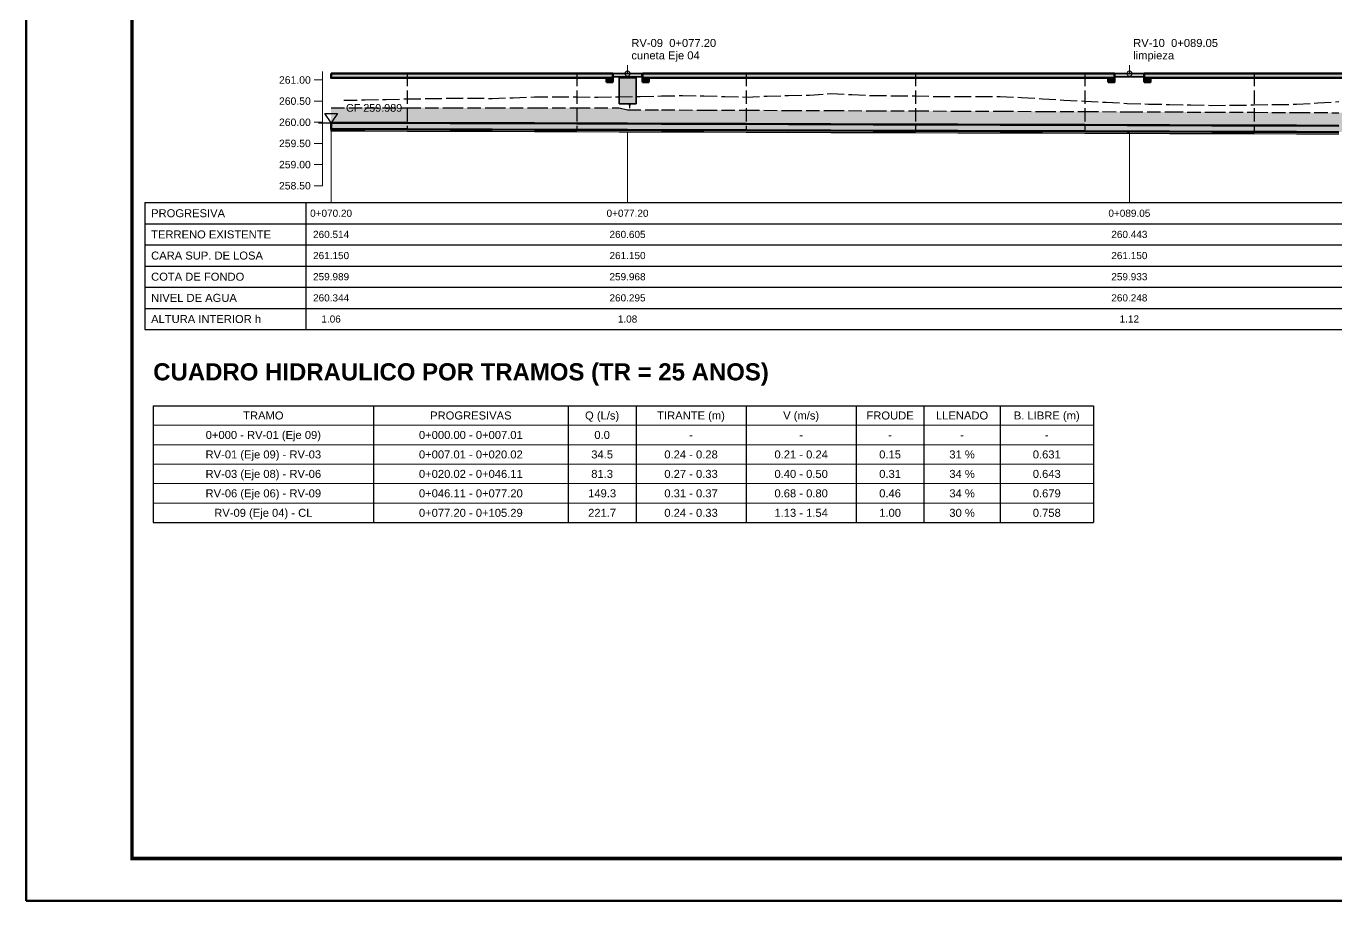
# Model space of a CAD drawing. Header units: metres. Extents: x 349122 to 349453, y 9281252 to 9281971.
# Drawn here: x 349342 to 349372.93, y 9281851.79 to 9281872.46 of the extents above; entities that cross this region are included whole.
import ezdxf
from ezdxf.enums import TextEntityAlignment as Align

# ---------------------------------------------------------------- set-up
doc = ezdxf.new("R2010")
doc.units = ezdxf.units.M
doc.header["$LTSCALE"] = 0.25
doc.linetypes.add('DASHED', pattern=[1.524, 1.27, -0.254])
for name, color, linetype, lineweight in [('AGUA', 150, 'DASHED', 25), ('CONCRETO', 250, 'CONTINUOUS', 50), ('CUNETA', 3, 'CONTINUOUS', 35), ('GRILLA', 9, 'CONTINUOUS', 13), ('LLAMADAS', 30, 'CONTINUOUS', 18), ('MARCO', 7, 'CONTINUOUS', 50), ('REGISTRO', 32, 'CONTINUOUS', 35), ('TERRENO', 7, 'CONTINUOUS', 30), ('TITULOS', 160, 'CONTINUOUS', 35)]:
    doc.layers.add(name, color=color, linetype=linetype, lineweight=lineweight)
for name, color, linetype, true_color in [('AGUA-RELLENO', 150, 'CONTINUOUS', 0xcde4f6), ('CONCRETO-ACHURADO', 8, 'CONTINUOUS', 0xe2e2e2), ('ISO-CUNETA', 94, 'CONTINUOUS', 0xa8d6a8), ('ISO-TAPA', 255, 'CONTINUOUS', 0xf8f4e6)]:
    doc.layers.add(name, color=color, linetype=linetype, true_color=true_color)
for name, color, linetype in [('FLUJO', 150, 'CONTINUOUS'), ('GUITARRA', 8, 'CONTINUOUS'), ('JUNTAS', 8, 'DASHED'), ('NIVELES', 7, 'CONTINUOUS'), ('SOLADO', 8, 'CONTINUOUS'), ('TERRENO-EXISTENTE', 8, 'DASHED'), ('TEXTOS', 7, 'CONTINUOUS')]:
    doc.layers.add(name, color=color, linetype=linetype)
doc.styles.get("Standard").update_dxf_attribs({"font": 'arial.ttf'})
doc.styles.add('TITULOS', font='arialbd.ttf')

# ---------------------------------------------------------------- blocks, each defined once
blk = doc.blocks.new('SIMB-NIVEL')
at = {"layer": 'NIVELES'}
blk.add_line((-3, 0), (3, 0), dxfattribs=at)
blk.add_lwpolyline([(0, 0), (-1.5, 2.2), (1.5, 2.2)], close=True, dxfattribs=at)

msp = doc.modelspace()

# ---------------------------------------------------------------- hatches: boundary and pattern name
at = {"layer": 'AGUA-RELLENO', "true_color": 0xcde4f6}
h = msp.add_hatch(color=7, dxfattribs=at)
h.dxf.hatch_style = 1
h.paths.add_polyline_path([(349349.2, 9281870.534), (349350, 9281870.533), (349351, 9281870.532), (349352, 9281870.531), (349353, 9281870.53), (349354, 9281870.529), (349355, 9281870.528), (349356, 9281870.528), (349356.2, 9281870.485), (349357, 9281870.482), (349358, 9281870.479), (349359, 9281870.475), (349360, 9281870.471), (349361, 9281870.467), (349362, 9281870.463), (349363, 9281870.459), (349364, 9281870.455), (349365, 9281870.451), (349366, 9281870.447), (349367, 9281870.443), (349368, 9281870.439), (349368.05, 9281870.438), (349369, 9281870.434), (349370, 9281870.43), (349371, 9281870.425), (349372, 9281870.42), (349373, 9281870.416), (349374, 9281870.411), (349375, 9281870.405), (349376, 9281870.4), (349377, 9281870.394), (349378, 9281870.388), (349379, 9281870.382), (349379.9, 9281870.375), (349380, 9281870.375), (349381, 9281870.367), (349382, 9281870.358), (349383, 9281870.347), (349384, 9281870.33), (349384.29, 9281870.315), (349384.291, 9281870.315), (349384.291, 9281870.074), (349384.29, 9281870.074), (349384, 9281870.075), (349383, 9281870.078), (349382, 9281870.081), (349381, 9281870.084), (349380, 9281870.087), (349379.9, 9281870.087), (349379, 9281870.09), (349378, 9281870.093), (349377, 9281870.096), (349376, 9281870.099), (349375, 9281870.102), (349374, 9281870.105), (349373, 9281870.108), (349372, 9281870.111), (349371, 9281870.114), (349370, 9281870.117), (349369, 9281870.12), (349368.05, 9281870.123), (349368, 9281870.123), (349367, 9281870.126), (349366, 9281870.129), (349365, 9281870.132), (349364, 9281870.135), (349363, 9281870.138), (349362, 9281870.141), (349361, 9281870.144), (349360, 9281870.147), (349359, 9281870.15), (349358, 9281870.153), (349357, 9281870.156), (349356.2, 9281870.158), (349356, 9281870.159), (349355, 9281870.162), (349354, 9281870.165), (349353, 9281870.168), (349352, 9281870.171), (349351, 9281870.174), (349350, 9281870.177), (349349.2, 9281870.179)])
at = {"layer": 'CONCRETO-ACHURADO', "true_color": 0xe2e2e2}
h = msp.add_hatch(color=7, dxfattribs=at)
h.dxf.hatch_style = 1
h.paths.add_polyline_path([(349349.2, 9281871.34), (349355.85, 9281871.34), (349355.85, 9281871.24), (349349.2, 9281871.24)])
h = msp.add_hatch(color=7, dxfattribs=at)
h.dxf.hatch_style = 1
h.paths.add_polyline_path([(349355.7, 9281871.14), (349355.85, 9281871.14), (349355.85, 9281871.24), (349355.7, 9281871.24)])
h = msp.add_hatch(color=7, dxfattribs=at)
h.dxf.hatch_style = 1
h.paths.add_polyline_path([(349356.55, 9281871.34), (349367.7, 9281871.34), (349367.7, 9281871.24), (349356.55, 9281871.24)])
h = msp.add_hatch(color=7, dxfattribs=at)
h.dxf.hatch_style = 1
h.paths.add_polyline_path([(349356.55, 9281871.14), (349356.7, 9281871.14), (349356.7, 9281871.24), (349356.55, 9281871.24)])
h = msp.add_hatch(color=7, dxfattribs=at)
h.dxf.hatch_style = 1
h.paths.add_polyline_path([(349367.55, 9281871.14), (349367.7, 9281871.14), (349367.7, 9281871.24), (349367.55, 9281871.24)])
h = msp.add_hatch(color=7, dxfattribs=at)
h.dxf.hatch_style = 1
h.paths.add_polyline_path([(349368.4, 9281871.34), (349379.55, 9281871.34), (349379.55, 9281871.24), (349368.4, 9281871.24)])
h = msp.add_hatch(color=7, dxfattribs=at)
h.dxf.hatch_style = 1
h.paths.add_polyline_path([(349368.4, 9281871.14), (349368.55, 9281871.14), (349368.55, 9281871.24), (349368.4, 9281871.24)])
h = msp.add_hatch(color=7, dxfattribs=at)
h.dxf.hatch_style = 1
h.paths.add_polyline_path([(349349.2, 9281870.179), (349350, 9281870.177), (349351, 9281870.174), (349352, 9281870.171), (349353, 9281870.168), (349354, 9281870.165), (349355, 9281870.162), (349356, 9281870.159), (349356.2, 9281870.158), (349357, 9281870.156), (349358, 9281870.153), (349359, 9281870.15), (349360, 9281870.147), (349361, 9281870.144), (349362, 9281870.141), (349363, 9281870.138), (349364, 9281870.135), (349365, 9281870.132), (349366, 9281870.129), (349367, 9281870.126), (349368, 9281870.123), (349368.05, 9281870.123), (349369, 9281870.12), (349370, 9281870.117), (349371, 9281870.114), (349372, 9281870.111), (349373, 9281870.108), (349374, 9281870.105), (349375, 9281870.102), (349376, 9281870.099), (349377, 9281870.096), (349378, 9281870.093), (349379, 9281870.09), (349379.9, 9281870.087), (349380, 9281870.087), (349381, 9281870.084), (349382, 9281870.081), (349383, 9281870.078), (349384, 9281870.075), (349384.29, 9281870.074), (349384.291, 9281870.074), (349384.291, 9281869.924), (349384.29, 9281869.924), (349384, 9281869.925), (349383, 9281869.928), (349382, 9281869.931), (349381, 9281869.934), (349380, 9281869.937), (349379.9, 9281869.937), (349379, 9281869.94), (349378, 9281869.943), (349377, 9281869.946), (349376, 9281869.949), (349375, 9281869.952), (349374, 9281869.955), (349373, 9281869.958), (349372, 9281869.961), (349371, 9281869.964), (349370, 9281869.967), (349369, 9281869.97), (349368.05, 9281869.973), (349368, 9281869.973), (349367, 9281869.976), (349366, 9281869.979), (349365, 9281869.982), (349364, 9281869.985), (349363, 9281869.988), (349362, 9281869.991), (349361, 9281869.994), (349360, 9281869.997), (349359, 9281870), (349358, 9281870.003), (349357, 9281870.006), (349356.2, 9281870.008), (349356, 9281870.009), (349355, 9281870.012), (349354, 9281870.015), (349353, 9281870.018), (349352, 9281870.021), (349351, 9281870.024), (349350, 9281870.027), (349349.2, 9281870.029)])
at = {"layer": 'ISO-CUNETA', "true_color": 0xa8d6a8}
h = msp.add_hatch(color=7, dxfattribs=at)
h.dxf.hatch_style = 1
h.paths.add_polyline_path([(349356, 9281870.627), (349356.4, 9281870.627), (349356.4, 9281871.24), (349356, 9281871.24)])
at = {"layer": 'ISO-TAPA', "true_color": 0xf8f4e6}
h = msp.add_hatch(color=7, dxfattribs=at)
h.dxf.hatch_style = 1
h.paths.add_polyline_path([(349355.86, 9281871.34), (349356.54, 9281871.34), (349356.54, 9281871.26), (349355.86, 9281871.26)])
h = msp.add_hatch(color=7, dxfattribs=at)
h.dxf.hatch_style = 1
h.paths.add_polyline_path([(349367.71, 9281871.34), (349368.39, 9281871.34), (349368.39, 9281871.26), (349367.71, 9281871.26)])

# ---------------------------------------------------------------- linework, layer by layer
at = {"layer": 'AGUA'}
msp.add_lwpolyline([(349349.2, 9281870.534), (349350, 9281870.533), (349351, 9281870.532), (349352, 9281870.531), (349353, 9281870.53), (349354, 9281870.529), (349355, 9281870.528), (349356, 9281870.528), (349356.2, 9281870.485), (349357, 9281870.482), (349358, 9281870.479), (349359, 9281870.475), (349360, 9281870.471), (349361, 9281870.467), (349362, 9281870.463), (349363, 9281870.459), (349364, 9281870.455), (349365, 9281870.451), (349366, 9281870.447), (349367, 9281870.443), (349368, 9281870.439), (349368.05, 9281870.438), (349369, 9281870.434), (349370, 9281870.43), (349371, 9281870.425), (349372, 9281870.42), (349373, 9281870.416)], dxfattribs=at)
at = {"layer": 'CONCRETO'}
for points in [[(349349.2, 9281871.34), (349355.85, 9281871.34), (349355.85, 9281871.24), (349349.2, 9281871.24)], [(349355.7, 9281871.14), (349355.85, 9281871.14), (349355.85, 9281871.24), (349355.7, 9281871.24)], [(349356.55, 9281871.34), (349367.7, 9281871.34), (349367.7, 9281871.24), (349356.55, 9281871.24)], [(349356.55, 9281871.14), (349356.7, 9281871.14), (349356.7, 9281871.24), (349356.55, 9281871.24)], [(349367.55, 9281871.14), (349367.7, 9281871.14), (349367.7, 9281871.24), (349367.55, 9281871.24)], [(349368.4, 9281871.34), (349379.55, 9281871.34), (349379.55, 9281871.24), (349368.4, 9281871.24)], [(349368.4, 9281871.14), (349368.55, 9281871.14), (349368.55, 9281871.24), (349368.4, 9281871.24)]]:
    msp.add_lwpolyline(points, close=True, dxfattribs=at)
msp.add_lwpolyline([(349373, 9281869.958), (349372, 9281869.961), (349371, 9281869.964), (349370, 9281869.967), (349369, 9281869.97), (349368.05, 9281869.973), (349368, 9281869.973), (349367, 9281869.976), (349366, 9281869.979), (349365, 9281869.982), (349364, 9281869.985), (349363, 9281869.988), (349362, 9281869.991), (349361, 9281869.994), (349360, 9281869.997), (349359, 9281870), (349358, 9281870.003), (349357, 9281870.006), (349356.2, 9281870.008), (349356, 9281870.009), (349355, 9281870.012), (349354, 9281870.015), (349353, 9281870.018), (349352, 9281870.021), (349351, 9281870.024), (349350, 9281870.027), (349349.2, 9281870.029), (349349.2, 9281870.179), (349350, 9281870.177), (349351, 9281870.174), (349352, 9281870.171), (349353, 9281870.168), (349354, 9281870.165), (349355, 9281870.162), (349356, 9281870.159), (349356.2, 9281870.158), (349357, 9281870.156), (349358, 9281870.153), (349359, 9281870.15), (349360, 9281870.147), (349361, 9281870.144), (349362, 9281870.141), (349363, 9281870.138), (349364, 9281870.135), (349365, 9281870.132), (349366, 9281870.129), (349367, 9281870.126), (349368, 9281870.123), (349368.05, 9281870.123), (349369, 9281870.12), (349370, 9281870.117), (349371, 9281870.114), (349372, 9281870.111), (349373, 9281870.108)], dxfattribs=at)
at = {"layer": 'CUNETA'}
msp.add_lwpolyline([(349356, 9281870.627), (349356.4, 9281870.627), (349356.4, 9281871.24), (349356, 9281871.24)], close=True, dxfattribs=at)
at = {"layer": 'FLUJO'}
msp.add_line((349356.25, 9281870.617), (349356.25, 9281870.525), dxfattribs=at)
msp.add_solid([(349356.25, 9281870.525), (349356.292, 9281870.645), (349356.208, 9281870.645)], dxfattribs=at)
at = {"layer": 'GRILLA'}
for p, q in [((349348.8, 9281871.19), (349349, 9281871.19)), ((349349, 9281868.69), (349349, 9281871.39)), ((349348.8, 9281870.69), (349349, 9281870.69)), ((349348.8, 9281870.19), (349349, 9281870.19)), ((349349.2, 9281868.29), (349349.2, 9281869.979)), ((349356.2, 9281868.29), (349356.2, 9281869.958)), ((349368.05, 9281868.29), (349368.05, 9281869.923)), ((349348.8, 9281869.69), (349349, 9281869.69)), ((349348.8, 9281869.19), (349349, 9281869.19)), ((349348.8, 9281868.69), (349349, 9281868.69)), ((349345, 9281863.03), (349367.2, 9281863.03)), ((349345, 9281862.57), (349367.2, 9281862.57)), ((349345, 9281862.11), (349367.2, 9281862.11)), ((349345, 9281861.65), (349367.2, 9281861.65)), ((349345, 9281861.19), (349367.2, 9281861.19))]:
    msp.add_line(p, q, dxfattribs=at)
at = {"layer": 'GUITARRA'}
for p, q in [((349344.8, 9281868.29), (349384.291, 9281868.29)), ((349344.8, 9281868.29), (349344.8, 9281865.29)), ((349348.6, 9281868.29), (349348.6, 9281865.29)), ((349344.8, 9281867.79), (349384.291, 9281867.79)), ((349344.8, 9281867.29), (349384.291, 9281867.29)), ((349344.8, 9281866.79), (349384.291, 9281866.79)), ((349344.8, 9281866.29), (349384.291, 9281866.29)), ((349344.8, 9281865.79), (349384.291, 9281865.79)), ((349344.8, 9281865.29), (349384.291, 9281865.29))]:
    msp.add_line(p, q, dxfattribs=at)
at = {"layer": 'JUNTAS'}
for p, q in [((349351, 9281871.36), (349351, 9281870.004)), ((349355, 9281871.36), (349355, 9281869.992)), ((349359, 9281871.36), (349359, 9281869.98)), ((349363, 9281871.36), (349363, 9281869.968)), ((349367, 9281871.36), (349367, 9281869.956)), ((349371, 9281871.36), (349371, 9281869.944))]:
    msp.add_line(p, q, dxfattribs=at)
at = {"layer": 'LLAMADAS'}
for p, q in [((349356.2, 9281871.34), (349356.2, 9281871.54)), ((349368.05, 9281871.34), (349368.05, 9281871.54))]:
    msp.add_line(p, q, dxfattribs=at)
for centre in [(349356.2, 9281871.34), (349368.05, 9281871.34)]:
    msp.add_circle(centre, 0.06, dxfattribs=at)
at = {"layer": 'MARCO'}
msp.add_lwpolyline([(349342, 9281851.79), (349401.4, 9281851.79), (349401.4, 9281893.79), (349342, 9281893.79)], close=True, dxfattribs=at)
at = {"layer": 'MARCO', "const_width": 0.08}
msp.add_lwpolyline([(349344.5, 9281852.79), (349400.4, 9281852.79), (349400.4, 9281892.79), (349344.5, 9281892.79)], close=True, dxfattribs=at)
at = {"layer": 'REGISTRO'}
for points in [[(349355.86, 9281871.34), (349356.54, 9281871.34), (349356.54, 9281871.26), (349355.86, 9281871.26)], [(349367.71, 9281871.34), (349368.39, 9281871.34), (349368.39, 9281871.26), (349367.71, 9281871.26)]]:
    msp.add_lwpolyline(points, close=True, dxfattribs=at)
at = {"layer": 'SOLADO'}
msp.add_lwpolyline([(349373, 9281869.908), (349372, 9281869.911), (349371, 9281869.914), (349370, 9281869.917), (349369, 9281869.92), (349368.05, 9281869.923), (349368, 9281869.923), (349367, 9281869.926), (349366, 9281869.929), (349365, 9281869.932), (349364, 9281869.935), (349363, 9281869.938), (349362, 9281869.941), (349361, 9281869.944), (349360, 9281869.947), (349359, 9281869.95), (349358, 9281869.953), (349357, 9281869.956), (349356.2, 9281869.958), (349356, 9281869.959), (349355, 9281869.962), (349354, 9281869.965), (349353, 9281869.968), (349352, 9281869.971), (349351, 9281869.974), (349350, 9281869.977), (349349.2, 9281869.979), (349349.2, 9281870.029), (349350, 9281870.027), (349351, 9281870.024), (349352, 9281870.021), (349353, 9281870.018), (349354, 9281870.015), (349355, 9281870.012), (349356, 9281870.009), (349356.2, 9281870.008), (349357, 9281870.006), (349358, 9281870.003), (349359, 9281870), (349360, 9281869.997), (349361, 9281869.994), (349362, 9281869.991), (349363, 9281869.988), (349364, 9281869.985), (349365, 9281869.982), (349366, 9281869.979), (349367, 9281869.976), (349368, 9281869.973), (349368.05, 9281869.973), (349369, 9281869.97), (349370, 9281869.967), (349371, 9281869.964), (349372, 9281869.961), (349373, 9281869.958)], dxfattribs=at)
at = {"layer": 'TERRENO', "const_width": 0.035}
msp.add_lwpolyline([(349349.2, 9281871.34), (349384.291, 9281871.34)], dxfattribs=at)
at = {"layer": 'TERRENO-EXISTENTE'}
msp.add_lwpolyline([(349349.5, 9281870.709), (349350, 9281870.719), (349350.5, 9281870.731), (349351, 9281870.743), (349351.5, 9281870.75), (349352, 9281870.758), (349352.5, 9281870.759), (349353, 9281870.755), (349353.5, 9281870.77), (349354, 9281870.788), (349354.5, 9281870.794), (349355, 9281870.792), (349355.5, 9281870.784), (349356, 9281870.793), (349356.5, 9281870.799), (349357, 9281870.811), (349357.5, 9281870.823), (349358, 9281870.813), (349358.5, 9281870.8), (349359, 9281870.787), (349359.5, 9281870.81), (349360, 9281870.823), (349360.5, 9281870.829), (349361, 9281870.87), (349361.5, 9281870.845), (349362, 9281870.82), (349362.5, 9281870.818), (349363, 9281870.816), (349363.5, 9281870.8), (349364, 9281870.8), (349364.5, 9281870.802), (349365, 9281870.797), (349365.5, 9281870.776), (349366, 9281870.747), (349366.5, 9281870.714), (349367, 9281870.689), (349367.5, 9281870.665), (349368, 9281870.635), (349368.5, 9281870.62), (349369, 9281870.611), (349369.5, 9281870.602), (349370, 9281870.589), (349370.5, 9281870.591), (349371, 9281870.601), (349371.5, 9281870.61), (349372, 9281870.616), (349372.5, 9281870.646), (349373, 9281870.682)], dxfattribs=at)
at = {"layer": 'TEXTOS'}
for p, q in [((349345, 9281863.49), (349367.2, 9281863.49)), ((349345, 9281863.49), (349345, 9281860.73)), ((349350.2, 9281863.49), (349350.2, 9281860.73)), ((349354.8, 9281863.49), (349354.8, 9281860.73)), ((349356.4, 9281863.49), (349356.4, 9281860.73)), ((349359, 9281863.49), (349359, 9281860.73)), ((349361.6, 9281863.49), (349361.6, 9281860.73)), ((349363.2, 9281863.49), (349363.2, 9281860.73)), ((349365, 9281863.49), (349365, 9281860.73)), ((349367.2, 9281863.49), (349367.2, 9281860.73)), ((349345, 9281860.73), (349367.2, 9281860.73))]:
    msp.add_line(p, q, dxfattribs=at)

# ---------------------------------------------------------------- block references
at = {"layer": 'NIVELES', "xscale": 0.1, "yscale": 0.1}
msp.add_blockref('SIMB-NIVEL', (349349.2, 9281870.179), dxfattribs=at)

# ---------------------------------------------------------------- texts
at = {"layer": 'NIVELES'}
msp.add_text('CF 259.989', height=0.182, dxfattribs=at).set_placement((349349.55, 9281870.439))
at = {"layer": 'TEXTOS', "color": 7}
for s, p in [('RV-09  0+077.20', (349356.29, 9281871.913)), ('RV-10  0+089.05', (349368.14, 9281871.913)), ('cuneta Eje 04', (349356.29, 9281871.62)), ('limpieza', (349368.14, 9281871.62))]:
    msp.add_text(s, height=0.189, dxfattribs=at).set_placement(p, align=Align.BOTTOM_LEFT)
at = {"layer": 'TEXTOS'}
for s, p in [('261.00', (349348.72, 9281871.19)), ('260.50', (349348.72, 9281870.69)), ('260.00', (349348.72, 9281870.19)), ('259.50', (349348.72, 9281869.69)), ('259.00', (349348.72, 9281869.19)), ('258.50', (349348.72, 9281868.69))]:
    msp.add_text(s, height=0.1755, dxfattribs=at).set_placement(p, align=Align.MIDDLE_RIGHT)
for s, p in [('PROGRESIVA', (349344.95, 9281868.04)), ('TERRENO EXISTENTE', (349344.95, 9281867.54)), ('CARA SUP. DE LOSA', (349344.95, 9281867.04)), ('COTA DE FONDO', (349344.95, 9281866.54)), ('NIVEL DE AGUA', (349344.95, 9281866.04)), ('ALTURA INTERIOR h', (349344.95, 9281865.54))]:
    msp.add_text(s, height=0.189, dxfattribs=at).set_placement(p, align=Align.MIDDLE_LEFT)
for s, height, p in [('0+070.20', 0.1688, (349349.2, 9281868.04)), ('0+077.20', 0.1688, (349356.2, 9281868.04)), ('0+089.05', 0.1688, (349368.05, 9281868.04)), ('260.514', 0.1688, (349349.2, 9281867.54)), ('260.605', 0.1688, (349356.2, 9281867.54)), ('260.443', 0.1688, (349368.05, 9281867.54)), ('261.150', 0.1688, (349349.2, 9281867.04)), ('261.150', 0.1688, (349356.2, 9281867.04)), ('261.150', 0.1688, (349368.05, 9281867.04)), ('259.989', 0.1688, (349349.2, 9281866.54)), ('259.968', 0.1688, (349356.2, 9281866.54)), ('259.933', 0.1688, (349368.05, 9281866.54)), ('260.344', 0.1688, (349349.2, 9281866.04)), ('260.295', 0.1688, (349356.2, 9281866.04)), ('260.248', 0.1688, (349368.05, 9281866.04)), ('1.06', 0.1688, (349349.2, 9281865.54)), ('1.08', 0.1688, (349356.2, 9281865.54)), ('1.12', 0.1688, (349368.05, 9281865.54)), ('TRAMO', 0.189, (349347.6, 9281863.26)), ('PROGRESIVAS', 0.189, (349352.5, 9281863.26)), ('Q (L/s)', 0.189, (349355.6, 9281863.26)), ('TIRANTE (m)', 0.189, (349357.7, 9281863.26)), ('V (m/s)', 0.189, (349360.3, 9281863.26)), ('FROUDE', 0.189, (349362.4, 9281863.26)), ('LLENADO', 0.189, (349364.1, 9281863.26)), ('B. LIBRE (m)', 0.189, (349366.1, 9281863.26)), ('0+000 - RV-01 (Eje 09)', 0.189, (349347.6, 9281862.8)), ('0+000.00 - 0+007.01', 0.189, (349352.5, 9281862.8)), ('0.0', 0.189, (349355.6, 9281862.8)), ('-', 0.189, (349357.7, 9281862.8)), ('-', 0.189, (349360.3, 9281862.8)), ('-', 0.189, (349362.4, 9281862.8)), ('-', 0.189, (349364.1, 9281862.8)), ('-', 0.189, (349366.1, 9281862.8)), ('RV-01 (Eje 09) - RV-03', 0.189, (349347.6, 9281862.34)), ('0+007.01 - 0+020.02', 0.189, (349352.5, 9281862.34)), ('34.5', 0.189, (349355.6, 9281862.34)), ('0.24 - 0.28', 0.189, (349357.7, 9281862.34)), ('0.21 - 0.24', 0.189, (349360.3, 9281862.34)), ('0.15', 0.189, (349362.4, 9281862.34)), ('31 %', 0.189, (349364.1, 9281862.34)), ('0.631', 0.189, (349366.1, 9281862.34)), ('RV-03 (Eje 08) - RV-06', 0.189, (349347.6, 9281861.88)), ('0+020.02 - 0+046.11', 0.189, (349352.5, 9281861.88)), ('81.3', 0.189, (349355.6, 9281861.88)), ('0.27 - 0.33', 0.189, (349357.7, 9281861.88)), ('0.40 - 0.50', 0.189, (349360.3, 9281861.88)), ('0.31', 0.189, (349362.4, 9281861.88)), ('34 %', 0.189, (349364.1, 9281861.88)), ('0.643', 0.189, (349366.1, 9281861.88)), ('RV-06 (Eje 06) - RV-09', 0.189, (349347.6, 9281861.42)), ('0+046.11 - 0+077.20', 0.189, (349352.5, 9281861.42)), ('149.3', 0.189, (349355.6, 9281861.42)), ('0.31 - 0.37', 0.189, (349357.7, 9281861.42)), ('0.68 - 0.80', 0.189, (349360.3, 9281861.42)), ('0.46', 0.189, (349362.4, 9281861.42)), ('34 %', 0.189, (349364.1, 9281861.42)), ('0.679', 0.189, (349366.1, 9281861.42)), ('RV-09 (Eje 04) - CL', 0.189, (349347.6, 9281860.96)), ('0+077.20 - 0+105.29', 0.189, (349352.5, 9281860.96)), ('221.7', 0.189, (349355.6, 9281860.96)), ('0.24 - 0.33', 0.189, (349357.7, 9281860.96)), ('1.13 - 1.54', 0.189, (349360.3, 9281860.96)), ('1.00', 0.189, (349362.4, 9281860.96)), ('30 %', 0.189, (349364.1, 9281860.96)), ('0.758', 0.189, (349366.1, 9281860.96))]:
    msp.add_text(s, height=height, dxfattribs=at).set_placement(p, align=Align.MIDDLE_CENTER)
at = {"layer": 'TITULOS', "style": 'TITULOS'}
msp.add_text('CUADRO HIDRAULICO POR TRAMOS (TR = 25 ANOS)', height=0.405, dxfattribs=at).set_placement((349345, 9281864.09))

doc.saveas('drawing.dxf')
